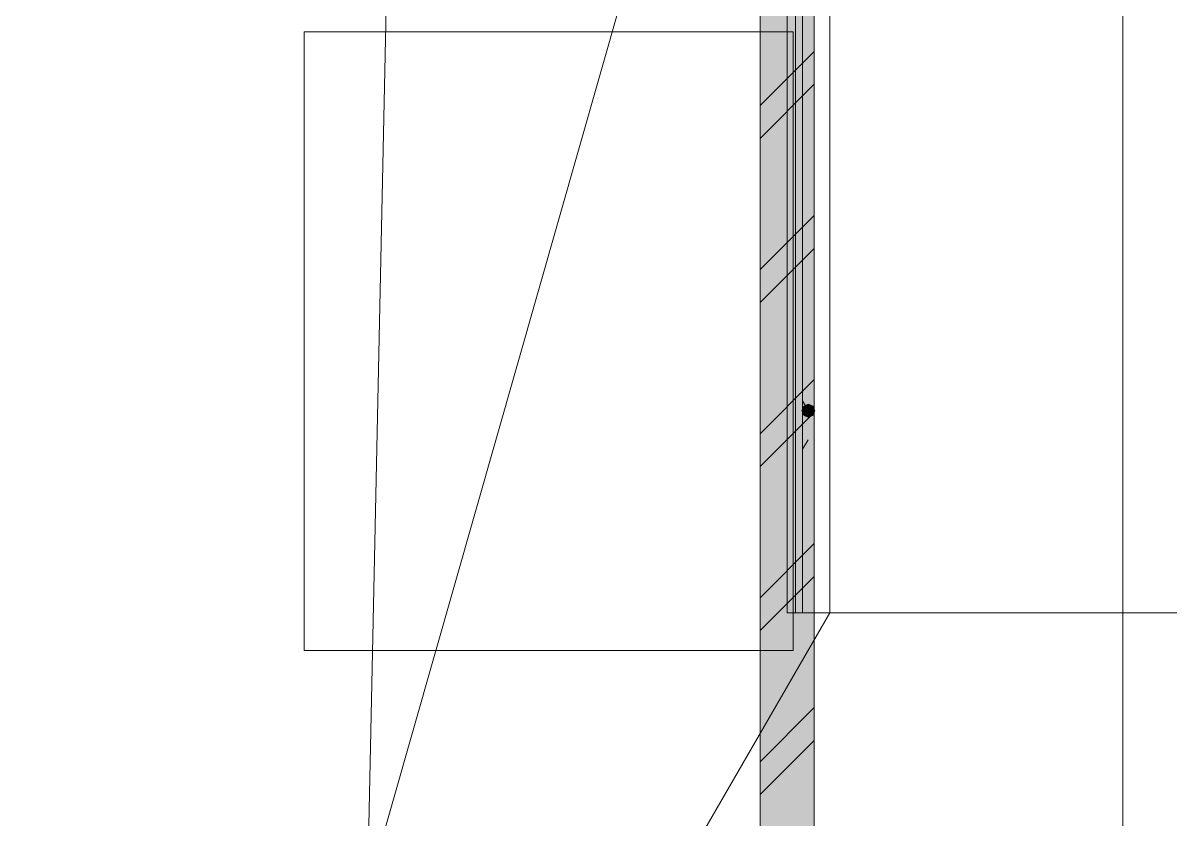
# Model space of a CAD drawing. Header units: millimetres. Extents: x -546 to 1681, y -650 to 1730.
# Drawn here: x 777.96 to 792.78, y 594.81 to 605.1 of the extents above; entities that cross this region are included whole.
import ezdxf

# ---------------------------------------------------------------- set-up
doc = ezdxf.new("R2010")
doc.units = ezdxf.units.MM

msp = doc.modelspace()

# ---------------------------------------------------------------- hatches: boundary and pattern name
at = {"true_color": 0xffffff}
h = msp.add_hatch(color=7, dxfattribs=at)
h.dxf.hatch_style = 2
h.paths.add_polyline_path([(787.486, 614.318), (788.186, 614.318), (788.186, 546.581), (787.486, 546.581)])
h = msp.add_hatch(color=7)
h.dxf.hatch_style = 2
h.paths.add_polyline_path([(788.11, 600.177), (788.047, 600.15), (788.02, 600.087), (788.047, 600.023), (788.11, 599.997), (788.174, 600.023), (788.2, 600.087), (788.174, 600.15)])
h = msp.add_hatch(color=7)
h.dxf.hatch_style = 2
h.paths.add_polyline_path([(788.11, 600.177), (788.047, 600.15), (788.02, 600.087), (788.047, 600.023), (788.11, 599.997), (788.174, 600.023), (788.2, 600.087), (788.174, 600.15)])

# ---------------------------------------------------------------- linework, layer by layer
at = {"color": 7, "lineweight": 0}
for points in [[(792.173, 197.821), (792.173, 730.152)], [(788.186, 597.472), (788.186, 641.552)], [(788.386, 641.552), (788.386, 597.472)], [(788.186, 545.881), (788.186, 615.018)], [(787.836, 614.938), (787.836, 597.472)], [(787.946, 614.938), (787.946, 597.472)], [(788.036, 614.938), (788.036, 597.472)], [(787.486, 614.318), (787.486, 546.581)], [(777.086, 575.21), (787.836, 612.929)], [(787.486, 604.033), (788.186, 604.733)], [(787.486, 603.609), (788.186, 604.309)], [(787.486, 601.912), (788.186, 602.612)], [(787.486, 601.487), (788.186, 602.187)], [(787.486, 599.79), (788.186, 600.49)], [(788.11, 600.087), (788.036, 600.216)], [(787.486, 599.366), (788.186, 600.066)], [(788.107, 599.711), (788.036, 599.589)], [(787.486, 597.669), (788.186, 598.369)], [(787.486, 597.245), (788.186, 597.945)], [(788.386, 597.472), (783.136, 588.379)], [(787.836, 597.472), (788.386, 597.472)], [(788.386, 597.472), (793.486, 597.472)], [(787.486, 595.548), (788.186, 596.248)], [(787.486, 595.123), (788.186, 595.823)]]:
    msp.add_lwpolyline(points, dxfattribs=at)
at = {"color": 144, "lineweight": 0, "true_color": 0x0077b0}
msp.add_lwpolyline([(782.811, 612.825), (782.287, 588.014)], dxfattribs=at)
at = {"color": 8, "lineweight": 0, "true_color": 0x7f7f7f}
for points in [[(781.592, 596.985), (781.592, 604.985)], [(781.592, 604.985), (787.912, 604.985)], [(787.912, 604.985), (787.912, 596.985)], [(787.912, 596.985), (781.592, 596.985)]]:
    msp.add_lwpolyline(points, dxfattribs=at)

doc.saveas('drawing.dxf')
